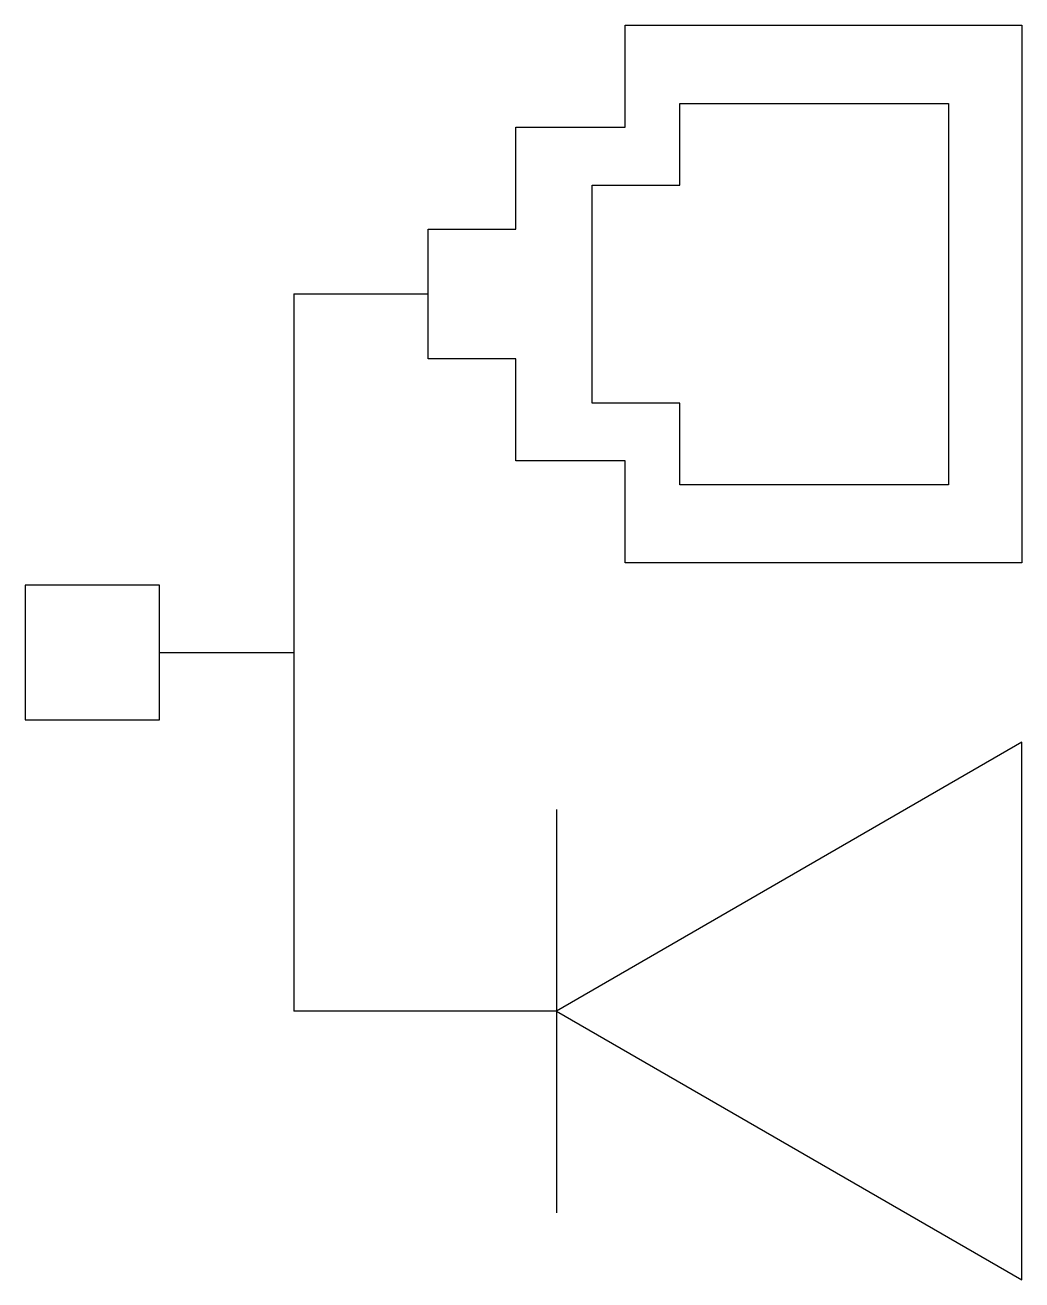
# Model space of a CAD drawing. Header units: millimetres. Extents: x -6084.896 to -6084.339, y -963.595 to -962.895.
import ezdxf

# ---------------------------------------------------------------- set-up
doc = ezdxf.new("R2010")
doc.units = ezdxf.units.MM
doc.layers.add('Tel_Símbolos', color=3, linetype='Continuous')

msp = doc.modelspace()

# ---------------------------------------------------------------- linework, layer by layer
at = {"layer": 'Tel_Símbolos', "color": 4}
for p, q in [((-6084.74572, -963.04464), (-6084.67072, -963.04464)), ((-6084.74572, -963.04464), (-6084.74572, -963.44464)), ((-6084.82072, -963.24464), (-6084.74572, -963.24464)), ((-6084.59927, -963.44464), (-6084.74572, -963.44464))]:
    msp.add_line(p, q, dxfattribs=at)
at = {"layer": 'Tel_Símbolos'}
msp.add_line((-6084.59927, -963.33214), (-6084.59927, -963.55714), dxfattribs=at)
for points in [[(-6084.62193, -963.13774), (-6084.62193, -963.08083), (-6084.67072, -963.08083), (-6084.67072, -963.00844), (-6084.62193, -963.00844), (-6084.62193, -962.95154), (-6084.56093, -962.95154), (-6084.56093, -962.89464), (-6084.33946, -962.89464), (-6084.33946, -963.19464), (-6084.56093, -963.19464), (-6084.56093, -963.13774)], [(-6084.33946, -963.29464), (-6084.59927, -963.44464), (-6084.33946, -963.59464)]]:
    msp.add_lwpolyline(points, close=True, dxfattribs=at)
at = {"layer": 'Tel_Símbolos', "color": 2}
for points in [[(-6084.57921, -962.98385), (-6084.53042, -962.98385), (-6084.53042, -962.93833), (-6084.38044, -962.93833), (-6084.38044, -963.15113), (-6084.53042, -963.15113), (-6084.53042, -963.10561), (-6084.57921, -963.10561)], [(-6084.89572, -963.28214), (-6084.82072, -963.28214), (-6084.82072, -963.20714), (-6084.89572, -963.20714)]]:
    msp.add_lwpolyline(points, close=True, dxfattribs=at)

doc.saveas('drawing.dxf')
